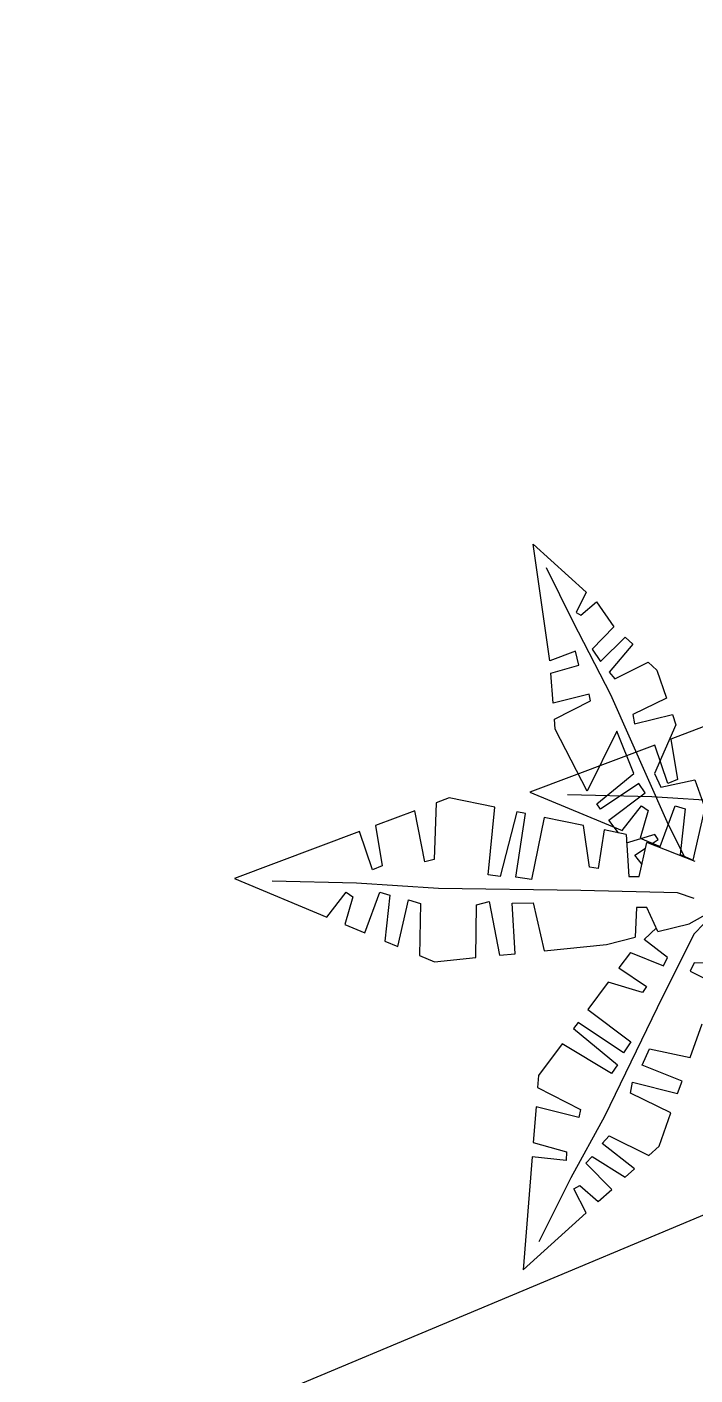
# Model space of a CAD drawing. Header units: millimetres. Extents: x 266 to 2266, y 192 to 2476.
# Drawn here: x 456.7 to 512.6, y 1481.7 to 1594.4 of the extents above; entities that cross this region are included whole.
import ezdxf

# ---------------------------------------------------------------- set-up
doc = ezdxf.new("R2010")
doc.units = ezdxf.units.MM
doc.layers.add('MURO', color=1, linetype='Continuous')
doc.layers.add('PALMA_pianta - trees palm', color=74, linetype='Continuous', lineweight=25)

msp = doc.modelspace()

# ---------------------------------------------------------------- linework, layer by layer
at = {"layer": 'MURO'}
msp.add_line((750.37, 1594.35), (266.06, 1391.56), dxfattribs=at)
at = {"layer": 'PALMA_pianta - trees palm'}
for p, q in [((500.45, 1541.37), (499.06, 1551.13)), ((499.06, 1551.13), (503.48, 1547.11)), ((502.4, 1544.65), (500.15, 1549.15)), ((503.48, 1547.11), (502.63, 1545.43)), ((503.03, 1545.2), (504.33, 1546.32)), ((504.33, 1546.32), (505.8, 1544.22)), ((505.53, 1538.53), (502.4, 1544.65)), ((502.63, 1545.43), (503.03, 1545.2)), ((505.8, 1544.22), (503.98, 1542.37)), ((504.67, 1541.33), (506.75, 1543.35)), ((506.75, 1543.35), (507.39, 1542.77)), ((506.75, 1543.35), (507.39, 1542.77)), ((502.6, 1542.2), (500.45, 1541.37)), ((502.88, 1541.02), (502.6, 1542.2)), ((503.98, 1542.37), (504.67, 1541.33)), ((507.39, 1542.77), (505.39, 1540.44)), ((505.88, 1539.89), (508.67, 1541.26)), ((508.67, 1541.26), (509.39, 1540.6)), ((500.53, 1540.36), (502.88, 1541.02)), ((500.73, 1537.85), (500.53, 1540.36)), ((505.39, 1540.44), (505.88, 1539.89)), ((509.39, 1540.6), (510.21, 1538.27)), ((503.74, 1538.59), (500.73, 1537.85)), ((500.83, 1536.5), (503.85, 1538.05)), ((503.85, 1538.05), (503.74, 1538.59)), ((510.25, 1527.94), (505.53, 1538.53)), ((510.21, 1538.27), (507.37, 1536.89)), ((507.37, 1536.89), (507.52, 1536.11)), ((507.52, 1536.11), (510.69, 1536.91)), ((510.69, 1536.91), (510.99, 1536.03)), ((510.69, 1536.91), (510.99, 1536.03)), ((500.9, 1535.66), (500.83, 1536.5)), ((503.57, 1530.5), (500.9, 1535.66)), ((506.04, 1535.5), (503.57, 1530.5)), ((507.46, 1531.96), (506.04, 1535.5)), ((510.99, 1536.03), (509.19, 1531.98)), ((513.85, 1536.08), (510.56, 1534.84)), ((509.22, 1534.34), (498.78, 1530.41)), ((510.32, 1531.14), (509.22, 1534.34)), ((510.56, 1534.84), (511.11, 1531.47)), ((504.38, 1529.42), (507.46, 1531.96)), ((507.89, 1531.12), (504.69, 1528.99)), ((508.41, 1530.34), (507.89, 1531.12)), ((509.19, 1531.98), (509.71, 1530.83)), ((509.71, 1530.83), (512.58, 1531.45)), ((511.11, 1531.47), (510.32, 1531.14)), ((512.58, 1531.45), (513.82, 1527.92)), ((492.02, 1529.94), (490.93, 1529.52)), ((495.83, 1529.15), (492.02, 1529.94)), ((498.78, 1530.41), (506.5, 1527.2)), ((508.97, 1530.02), (501.93, 1530.19)), ((505.38, 1528.07), (508.41, 1530.34)), ((515.83, 1529.58), (508.97, 1530.02)), ((489.15, 1528.86), (485.86, 1527.62)), ((489.99, 1524.59), (489.15, 1528.86)), ((490.93, 1529.52), (490.76, 1524.77)), ((495.28, 1523.5), (495.83, 1529.15)), ((497.67, 1528.77), (496.29, 1523.35)), ((498.4, 1528.62), (497.67, 1528.77)), ((498.4, 1528.62), (497.67, 1528.77)), ((504.69, 1528.99), (504.38, 1529.42)), ((504.69, 1528.99), (504.38, 1529.42)), ((506.5, 1527.2), (508.12, 1529.26)), ((508.66, 1528.89), (508, 1526.57)), ((508.12, 1529.26), (508.66, 1528.89)), ((509.66, 1525.88), (510.93, 1529.28)), ((510.93, 1529.28), (511.77, 1529.01)), ((511.77, 1529.01), (511.33, 1525.19)), ((485.86, 1527.62), (486.41, 1524.25)), ((497.6, 1523.3), (498.4, 1528.62)), ((499.98, 1528.29), (498.9, 1523.11)), ((503.27, 1527.61), (499.98, 1528.29)), ((503.77, 1524.14), (503.27, 1527.61)), ((506.17, 1527.01), (505.38, 1528.07)), ((511.73, 1524.96), (510.25, 1527.94)), ((512.44, 1524.73), (513.33, 1528.63)), ((484.52, 1527.11), (474.08, 1523.19)), ((485.62, 1523.92), (484.52, 1527.11)), ((504.98, 1527.26), (504.49, 1524.04)), ((506.83, 1526.88), (504.98, 1527.26)), ((509.21, 1526.87), (506.82, 1526.15)), ((506.83, 1526.88), (507.04, 1523.36)), ((508, 1526.57), (509.66, 1525.88)), ((508.92, 1526.06), (509.5, 1526.44)), ((509.5, 1526.44), (509.21, 1526.87)), ((507.56, 1525.15), (508.45, 1525.74)), ((507.92, 1523.37), (508.56, 1526.2)), ((512.59, 1524.62), (508.56, 1526.2)), ((486.41, 1524.25), (485.62, 1523.92)), ((490.76, 1524.77), (489.99, 1524.59)), ((504.49, 1524.04), (503.77, 1524.14)), ((508.15, 1524.37), (507.56, 1525.15)), ((511.33, 1525.19), (512.44, 1524.73)), ((511.33, 1525.19), (512.44, 1524.73)), ((474.08, 1523.19), (481.8, 1519.97)), ((496.29, 1523.35), (495.28, 1523.5)), ((498.9, 1523.11), (497.6, 1523.3)), ((507.04, 1523.36), (507.92, 1523.37)), ((484.27, 1522.8), (477.23, 1522.97)), ((481.8, 1519.97), (483.42, 1522.04)), ((483.42, 1522.04), (483.96, 1521.67)), ((491.13, 1522.36), (484.27, 1522.8)), ((484.96, 1518.66), (486.23, 1522.06)), ((486.23, 1522.06), (487.07, 1521.79)), ((503.03, 1522.19), (491.13, 1522.36)), ((511.11, 1522.01), (503.03, 1522.19)), ((512.5, 1521.51), (511.11, 1522.01)), ((483.96, 1521.67), (483.3, 1519.35)), ((487.07, 1521.79), (486.63, 1517.97)), ((487.74, 1517.5), (488.63, 1521.41)), ((488.63, 1521.41), (489.62, 1521.11)), ((489.62, 1521.11), (489.53, 1516.76)), ((494.24, 1516.58), (494.31, 1520.99)), ((494.31, 1520.99), (495.38, 1521.28)), ((495.38, 1521.28), (496.24, 1516.78)), ((497.28, 1521.14), (499.05, 1521.17)), ((497.54, 1516.91), (497.28, 1521.14)), ((499.05, 1521.17), (499.97, 1517.16)), ((508.56, 1520.77), (507.68, 1520.76)), ((509.48, 1518.77), (508.56, 1520.77)), ((512.09, 1519.42), (514.64, 1520.84)), ((507.68, 1520.76), (507.59, 1518.29)), ((483.3, 1519.35), (484.96, 1518.66)), ((509.35, 1519.06), (508.32, 1518.09)), ((512.47, 1518.54), (509.42, 1512.4)), ((509.48, 1518.77), (512.09, 1519.42)), ((513.36, 1519.43), (512.47, 1518.54)), ((486.63, 1517.97), (487.74, 1517.5)), ((486.63, 1517.97), (487.74, 1517.5)), ((499.97, 1517.16), (505.17, 1517.68)), ((505.17, 1517.68), (507.59, 1518.29)), ((510.27, 1516.58), (508.32, 1518.09)), ((489.53, 1516.76), (490.8, 1516.23)), ((490.8, 1516.23), (494.24, 1516.58)), ((496.24, 1516.78), (497.54, 1516.91)), ((496.24, 1516.78), (497.54, 1516.91)), ((507.18, 1517), (506.22, 1515.72)), ((507.18, 1517), (509.96, 1515.9)), ((509.96, 1515.9), (510.27, 1516.58)), ((506.22, 1515.72), (508.52, 1514.18)), ((512.5, 1516.14), (512.19, 1515.45)), ((512.19, 1515.45), (514.06, 1514.5)), ((513.53, 1516.13), (512.5, 1516.14)), ((505.33, 1514.53), (503.62, 1512.25)), ((508.18, 1513.67), (505.33, 1514.53)), ((508.52, 1514.18), (508.18, 1513.67)), ((503.62, 1512.25), (507.22, 1509.55)), ((509.42, 1512.4), (505, 1503.3)), ((502.8, 1511.15), (502.42, 1510.65)), ((502.8, 1511.15), (502.42, 1510.65)), ((502.42, 1510.65), (506.09, 1507.63)), ((506.6, 1508.62), (502.8, 1511.15)), ((512.18, 1508.23), (513.18, 1511.06)), ((507.22, 1509.55), (506.6, 1508.62)), ((501.47, 1509.37), (499.49, 1506.72)), ((505.61, 1506.91), (501.47, 1509.37)), ((508.15, 1507.59), (508.77, 1508.97)), ((508.77, 1508.97), (512.18, 1508.23)), ((506.09, 1507.63), (505.61, 1506.91)), ((511.5, 1506.27), (508.15, 1507.59)), ((499.49, 1506.72), (499.41, 1505.73)), ((507.19, 1505.26), (507.36, 1506.18)), ((507.36, 1506.18), (511.13, 1505.22)), ((511.13, 1505.22), (511.5, 1506.27)), ((511.13, 1505.22), (511.5, 1506.27)), ((499.41, 1505.73), (503, 1503.88)), ((510.56, 1503.61), (507.19, 1505.26)), ((499.29, 1504.12), (499.05, 1501.14)), ((502.87, 1503.23), (499.29, 1504.12)), ((503, 1503.88), (502.87, 1503.23)), ((505, 1503.3), (502.19, 1498.19)), ((509.59, 1500.84), (510.56, 1503.61)), ((504.83, 1501.04), (505.41, 1501.69)), ((505.41, 1501.69), (508.73, 1500.05)), ((499.05, 1501.14), (501.84, 1500.35)), ((507.51, 1498.94), (504.83, 1501.04)), ((508.73, 1500.05), (509.59, 1500.84)), ((498.96, 1499.93), (498.21, 1490.49)), ((501.81, 1499.63), (498.96, 1499.93)), ((501.84, 1500.35), (501.81, 1499.63)), ((503.46, 1499.42), (503.97, 1499.97)), ((505.62, 1497.22), (503.46, 1499.42)), ((503.97, 1499.97), (506.75, 1498.25)), ((506.75, 1498.25), (507.51, 1498.94)), ((506.75, 1498.25), (507.51, 1498.94)), ((502.19, 1498.19), (499.51, 1492.83)), ((502.46, 1497.26), (502.94, 1497.53)), ((503.47, 1495.27), (502.46, 1497.26)), ((502.94, 1497.53), (504.49, 1496.19)), ((504.49, 1496.19), (505.62, 1497.22)), ((498.21, 1490.49), (503.47, 1495.27))]:
    msp.add_line(p, q, dxfattribs=at)

doc.saveas('drawing.dxf')
